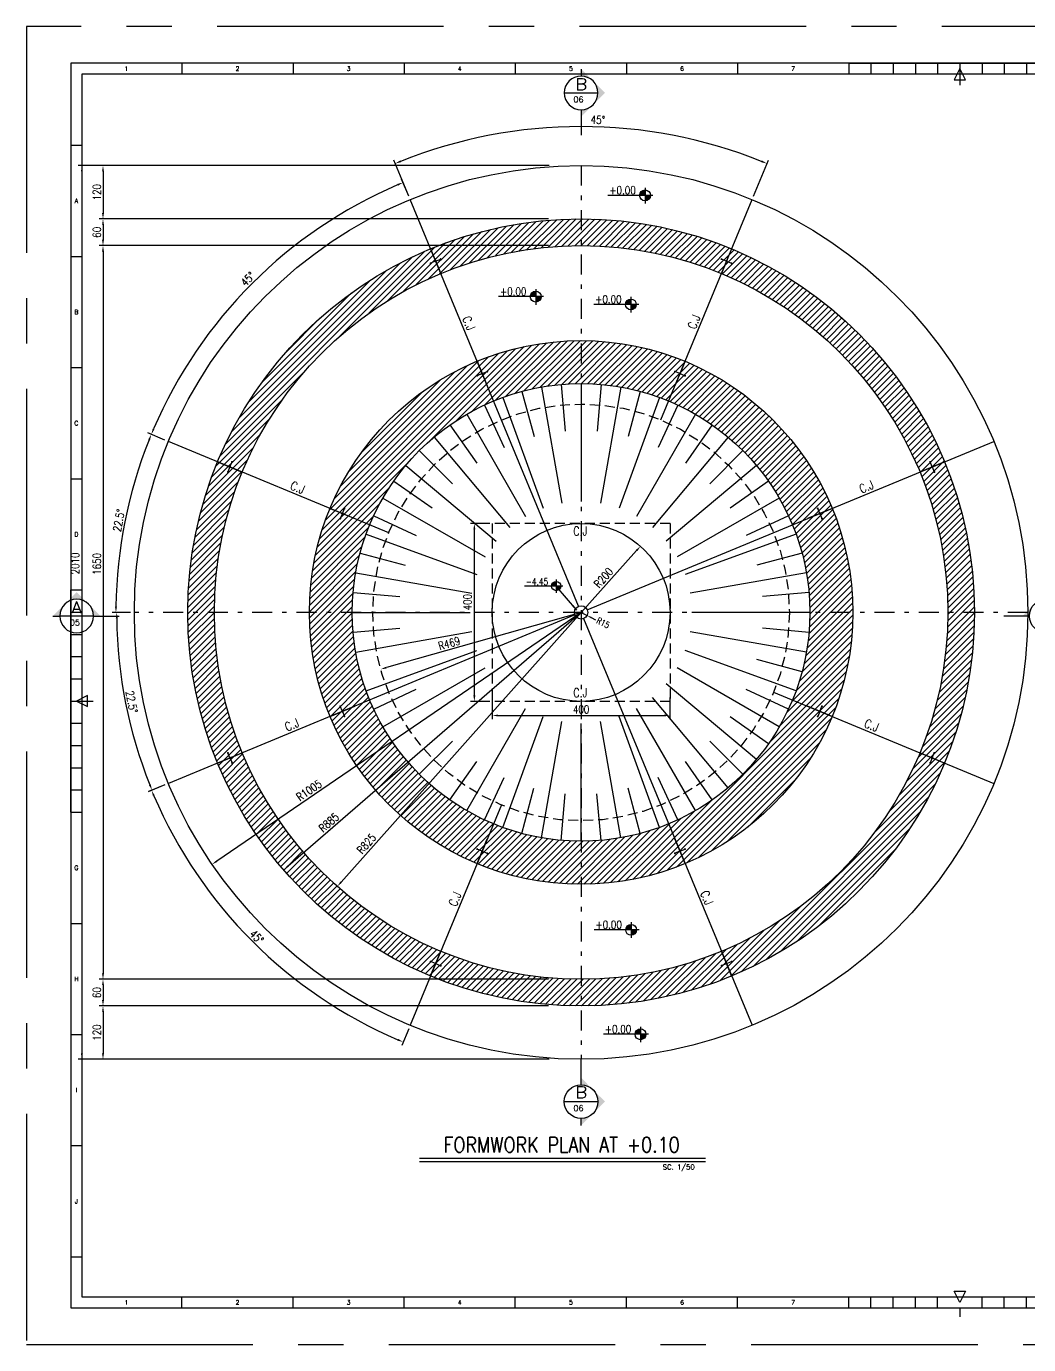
# Model space of a CAD drawing. Extents: x 0 to 9506, y 0 to 789.
# Drawn here: x 9327.71 to 9350.26, y 759.1 to 788.75 of the extents above; entities that cross this region are included whole.
import ezdxf
from ezdxf.enums import TextEntityAlignment as Align

# ---------------------------------------------------------------- set-up
doc = ezdxf.new("R2010")
doc.units = 0
doc.header["$LTSCALE"] = 3
doc.header["$MEASUREMENT"] = 0
for name, pattern in [('CENTER', [2, 1.25, -0.25, 0.25, -0.25]), ('DASHDOT', [1, 0.5, -0.25, 0, -0.25]), ('DASHED2', [0.375, 0.25, -0.125]), ('HIDDEN', [0.375, 0.25, -0.125])]:
    doc.linetypes.add(name, pattern=pattern)
doc.layers.get('0').update_dxf_attribs({"linetype": 'CONTINUOUS'})
doc.layers.get('DEFPOINTS').update_dxf_attribs({"linetype": 'CONTINUOUS'})
for name, color, linetype in [('1SIGN', 2, 'CONTINUOUS'), ('1TEXT1', 2, 'CONTINUOUS'), ('1WALL', 3, 'CONTINUOUS'), ('CUT', 1, 'DASHED2'), ('DIM', 7, 'CONTINUOUS'), ('hid', 1, 'HIDDEN'), ('KD', 3, 'CONTINUOUS'), ('SEC.', 5, 'CONTINUOUS')]:
    doc.layers.add(name, color=color, linetype=linetype)
doc.styles.add('ROMANC', font='romanc.shx')
doc.styles.add('ROMANS', font='ROMANS.shx', dxfattribs={"width": 0.8})
doc.styles.get("Standard").update_dxf_attribs({"font": 'romans.shx'})
doc.styles.add('TX', font='TXT.shx')
doc.dimstyles.new('100 GHA', dxfattribs={"dimtxt": 0.135, "dimasz": 0.11, "dimexe": 0.06, "dimexo": 0.06, "dimgap": 0.025, "dimtad": 1, "dimdec": 0, "dimlfac": 100, "dimzin": 0, "dimdsep": 46, "dimtxsty": 'ROMANS', "dimcen": 0.5, "dimclrd": 1, "dimclre": 1, "dimclrt": 2, "dimadec": 0, "dimazin": 0, "dimtfac": 1, "dimtdec": 0, "dimtmove": 2, "dimatfit": 3, "dimfxl": 0.15, "dimtolj": 1, "dimtzin": 0, "dimlwd": -1, "dimlwe": -1, "dimarcsym": 0})
pattern_1 = [(45, (93.30917, 53.75413), (-0.0707106781, 0.0707106781), [])]

# ---------------------------------------------------------------- blocks, each defined once
blk = doc.blocks.new('*D63')
at = {"layer": '1WALL', "color": 1, "transparency": 16777216}
for p, q in [((9338.194, 773.657), (9338.194, 773.168)), ((9342.194, 773.657), (9342.194, 773.168)), ((9338.326, 773.252), (9342.062, 773.252))]:
    blk.add_line(p, q, dxfattribs=at)
for points in [[(9338.326, 773.274), (9338.326, 773.23), (9338.194, 773.252)], [(9342.062, 773.274), (9342.062, 773.23), (9342.194, 773.252)]]:
    blk.add_solid(points, dxfattribs=at)
at = {"layer": 'DEFPOINTS', "color": 0, "transparency": 16777216}
for p in [(9338.194, 773.741), (9342.194, 773.741), (9342.194, 773.252)]:
    blk.add_point(p, dxfattribs=at)
at = {"layer": '1WALL', "color": 2, "transparency": 16777216, "insert": (9340.194, 773.39), "char_height": 0.18, "attachment_point": 5, "style": 'ROMANS'}
blk.add_mtext('\\A1;400', dxfattribs=at)
blk = doc.blocks.new('*D64')
at = {"layer": '1WALL', "color": 1, "transparency": 16777216}
for p, q in [((9338.143, 777.57), (9337.709, 777.57)), ((9337.793, 773.702), (9337.793, 777.438)), ((9338.143, 773.57), (9337.709, 773.57))]:
    blk.add_line(p, q, dxfattribs=at)
for points in [[(9337.771, 777.438), (9337.815, 777.438), (9337.793, 777.57)], [(9337.771, 773.702), (9337.815, 773.702), (9337.793, 773.57)]]:
    blk.add_solid(points, dxfattribs=at)
at = {"layer": 'DEFPOINTS', "color": 0, "transparency": 16777216}
for p in [(9337.793, 777.57), (9338.227, 777.57), (9338.227, 773.57)]:
    blk.add_point(p, dxfattribs=at)
at = {"layer": '1WALL', "color": 2, "transparency": 16777216, "insert": (9337.638, 775.801), "char_height": 0.18, "attachment_point": 5, "rotation": 90, "style": 'ROMANS'}
blk.add_mtext('\\A1;400', dxfattribs=at)
blk = doc.blocks.new('*D65')
at = {"layer": '1WALL', "color": 1, "transparency": 16777216}
blk.add_line((9340.194, 775.57), (9332.003, 769.978), dxfattribs=at)
blk.add_solid([(9331.991, 769.996), (9332.015, 769.96), (9331.894, 769.904)], dxfattribs=at)
at = {"layer": 'DEFPOINTS', "color": 0, "transparency": 16777216}
for p in [(9340.194, 775.57), (9331.894, 769.904)]:
    blk.add_point(p, dxfattribs=at)
at = {"layer": '1WALL', "color": 2, "transparency": 16777216, "insert": (9334.074, 771.568), "char_height": 0.18, "attachment_point": 5, "rotation": 34.3201, "style": 'ROMANS'}
blk.add_mtext('\\A1;R1005', dxfattribs=at)
blk = doc.blocks.new('*D66')
at = {"layer": '1WALL', "color": 1, "transparency": 16777216}
blk.add_line((9340.194, 775.57), (9333.602, 769.865), dxfattribs=at)
blk.add_solid([(9333.588, 769.882), (9333.617, 769.849), (9333.502, 769.779)], dxfattribs=at)
at = {"layer": 'DEFPOINTS', "color": 0, "transparency": 16777216}
for p in [(9340.194, 775.57), (9333.502, 769.779)]:
    blk.add_point(p, dxfattribs=at)
at = {"layer": '1WALL', "color": 2, "transparency": 16777216, "insert": (9334.52, 770.845), "char_height": 0.18, "attachment_point": 5, "rotation": 40.8729, "style": 'ROMANS'}
blk.add_mtext('\\A1;R885', dxfattribs=at)
blk = doc.blocks.new('*D67')
at = {"layer": '1WALL', "color": 1, "transparency": 16777216}
blk.add_line((9340.194, 775.57), (9334.798, 769.506), dxfattribs=at)
blk.add_solid([(9334.781, 769.52), (9334.814, 769.491), (9334.71, 769.407)], dxfattribs=at)
at = {"layer": 'DEFPOINTS', "color": 0, "transparency": 16777216}
for p in [(9340.194, 775.57), (9334.71, 769.407)]:
    blk.add_point(p, dxfattribs=at)
at = {"layer": '1WALL', "color": 2, "transparency": 16777216, "insert": (9335.365, 770.368), "char_height": 0.18, "attachment_point": 5, "rotation": 48.3341, "style": 'ROMANS'}
blk.add_mtext('\\A1;R825', dxfattribs=at)
blk = doc.blocks.new('*D68')
at = {"layer": '1WALL', "color": 1, "transparency": 16777216}
blk.add_line((9340.194, 775.57), (9335.813, 774.328), dxfattribs=at)
blk.add_solid([(9335.807, 774.349), (9335.819, 774.307), (9335.686, 774.292)], dxfattribs=at)
at = {"layer": 'DEFPOINTS', "color": 0, "transparency": 16777216}
for p in [(9340.194, 775.57), (9335.686, 774.292)]:
    blk.add_point(p, dxfattribs=at)
at = {"layer": '1WALL', "color": 2, "transparency": 16777216, "insert": (9337.228, 774.874), "char_height": 0.18, "attachment_point": 5, "rotation": 15.8305, "style": 'ROMANS'}
blk.add_mtext('\\A1;R469', dxfattribs=at)
blk = doc.blocks.new('*D69')
at = {"layer": '1WALL', "color": 1, "transparency": 16777216}
for p, q in [((9336.316, 784.933), (9335.98, 785.744)), ((9344.072, 784.933), (9344.408, 785.744))]:
    blk.add_line(p, q, dxfattribs=at)
blk.add_arc((9340.194, 775.57), 10.928, 68.1921, 111.8079, dxfattribs=at)
for points in [[(9336.143, 785.696), (9336.126, 785.737), (9336.012, 785.666)], [(9344.262, 785.737), (9344.246, 785.696), (9344.376, 785.666)]]:
    blk.add_solid(points, dxfattribs=at)
at = {"layer": 'DEFPOINTS', "color": 0, "transparency": 16777216}
for p in [(9338.768, 786.405), (9336.348, 784.855), (9344.04, 784.855), (9341.987, 779.899), (9340.137, 775.709)]:
    blk.add_point(p, dxfattribs=at)
at = {"layer": '1WALL', "color": 2, "transparency": 16777216, "insert": (9340.571, 786.649), "char_height": 0.18, "attachment_point": 5, "rotation": 358.0526, "style": 'ROMANS'}
blk.add_mtext('\\A1;45°', dxfattribs=at)
blk = doc.blocks.new('*D70')
at = {"layer": '1WALL', "color": 1, "transparency": 16777216}
for p, q in [((9339.474, 785.62), (9328.88, 785.62)), ((9328.964, 785.488), (9328.964, 765.652)), ((9339.474, 765.52), (9328.88, 765.52))]:
    blk.add_line(p, q, dxfattribs=at)
for points in [[(9328.942, 785.488), (9328.986, 785.488), (9328.964, 785.62)], [(9328.942, 765.652), (9328.986, 765.652), (9328.964, 765.52)]]:
    blk.add_solid(points, dxfattribs=at)
at = {"layer": 'DEFPOINTS', "color": 0, "transparency": 16777216}
for p in [(9339.558, 785.62), (9328.964, 765.52), (9339.558, 765.52)]:
    blk.add_point(p, dxfattribs=at)
at = {"layer": '1WALL', "color": 2, "transparency": 16777216, "insert": (9328.813, 776.671), "char_height": 0.18, "attachment_point": 5, "rotation": 90, "style": 'ROMANS'}
blk.add_mtext('\\A1;2010', dxfattribs=at)
blk = doc.blocks.new('*D71')
at = {"layer": '1WALL', "color": 1, "transparency": 16777216}
for p, q in [((9339.464, 785.62), (9329.355, 785.62)), ((9329.439, 785.488), (9329.439, 784.552)), ((9339.464, 784.42), (9329.355, 784.42))]:
    blk.add_line(p, q, dxfattribs=at)
for points in [[(9329.417, 785.488), (9329.461, 785.488), (9329.439, 785.62)], [(9329.417, 784.552), (9329.461, 784.552), (9329.439, 784.42)]]:
    blk.add_solid(points, dxfattribs=at)
at = {"layer": 'DEFPOINTS', "color": 0, "transparency": 16777216}
for p in [(9339.548, 785.62), (9329.439, 784.42), (9339.548, 784.42)]:
    blk.add_point(p, dxfattribs=at)
at = {"layer": '1WALL', "color": 2, "transparency": 16777216, "insert": (9329.301, 785.02), "char_height": 0.18, "attachment_point": 5, "rotation": 90, "style": 'ROMANS'}
blk.add_mtext('\\A1;120', dxfattribs=at)
blk = doc.blocks.new('*D72')
at = {"layer": '1WALL', "color": 1, "transparency": 16777216}
for p, q in [((9339.464, 784.42), (9329.355, 784.42)), ((9329.439, 784.288), (9329.439, 783.952)), ((9339.464, 783.82), (9329.355, 783.82))]:
    blk.add_line(p, q, dxfattribs=at)
for points in [[(9329.417, 784.288), (9329.461, 784.288), (9329.439, 784.42)], [(9329.417, 783.952), (9329.461, 783.952), (9329.439, 783.82)]]:
    blk.add_solid(points, dxfattribs=at)
at = {"layer": 'DEFPOINTS', "color": 0, "transparency": 16777216}
for p in [(9339.548, 784.42), (9329.439, 783.82), (9339.548, 783.82)]:
    blk.add_point(p, dxfattribs=at)
at = {"layer": '1WALL', "color": 2, "transparency": 16777216, "insert": (9329.301, 784.12), "char_height": 0.18, "attachment_point": 5, "rotation": 90, "style": 'ROMANS'}
blk.add_mtext('\\A1;60', dxfattribs=at)
blk = doc.blocks.new('*D73')
at = {"layer": '1WALL', "color": 1, "transparency": 16777216}
for p, q in [((9339.464, 783.82), (9329.355, 783.82)), ((9329.439, 783.688), (9329.439, 767.452)), ((9339.464, 767.32), (9329.355, 767.32))]:
    blk.add_line(p, q, dxfattribs=at)
for points in [[(9329.417, 783.688), (9329.461, 783.688), (9329.439, 783.82)], [(9329.417, 767.452), (9329.461, 767.452), (9329.439, 767.32)]]:
    blk.add_solid(points, dxfattribs=at)
at = {"layer": 'DEFPOINTS', "color": 0, "transparency": 16777216}
for p in [(9339.548, 783.82), (9329.439, 767.32), (9339.548, 767.32)]:
    blk.add_point(p, dxfattribs=at)
at = {"layer": '1WALL', "color": 2, "transparency": 16777216, "insert": (9329.301, 776.662), "char_height": 0.18, "attachment_point": 5, "rotation": 90, "style": 'ROMANS'}
blk.add_mtext('\\A1;1650', dxfattribs=at)
blk = doc.blocks.new('*D74')
at = {"layer": '1WALL', "color": 1, "transparency": 16777216}
for p, q in [((9339.464, 767.32), (9329.355, 767.32)), ((9329.439, 767.188), (9329.439, 766.852)), ((9339.464, 766.72), (9329.355, 766.72))]:
    blk.add_line(p, q, dxfattribs=at)
for points in [[(9329.417, 767.188), (9329.461, 767.188), (9329.439, 767.32)], [(9329.417, 766.852), (9329.461, 766.852), (9329.439, 766.72)]]:
    blk.add_solid(points, dxfattribs=at)
at = {"layer": 'DEFPOINTS', "color": 0, "transparency": 16777216}
for p in [(9339.548, 767.32), (9329.439, 766.72), (9339.548, 766.72)]:
    blk.add_point(p, dxfattribs=at)
at = {"layer": '1WALL', "color": 2, "transparency": 16777216, "insert": (9329.301, 767.02), "char_height": 0.18, "attachment_point": 5, "rotation": 90, "style": 'ROMANS'}
blk.add_mtext('\\A1;60', dxfattribs=at)
blk = doc.blocks.new('*D75')
at = {"layer": '1WALL', "color": 1, "transparency": 16777216}
for p, q in [((9339.464, 766.72), (9329.355, 766.72)), ((9329.439, 766.588), (9329.439, 765.652)), ((9339.464, 765.52), (9329.355, 765.52))]:
    blk.add_line(p, q, dxfattribs=at)
for points in [[(9329.417, 766.588), (9329.461, 766.588), (9329.439, 766.72)], [(9329.417, 765.652), (9329.461, 765.652), (9329.439, 765.52)]]:
    blk.add_solid(points, dxfattribs=at)
at = {"layer": 'DEFPOINTS', "color": 0, "transparency": 16777216}
for p in [(9339.548, 766.72), (9329.439, 765.52), (9339.548, 765.52)]:
    blk.add_point(p, dxfattribs=at)
at = {"layer": '1WALL', "color": 2, "transparency": 16777216, "insert": (9329.301, 766.12), "char_height": 0.18, "attachment_point": 5, "rotation": 90, "style": 'ROMANS'}
blk.add_mtext('\\A1;120', dxfattribs=at)
blk = doc.blocks.new('*D126')
at = {"layer": '1WALL', "color": 1, "transparency": 16777216}
for p, q in [((9340.194, 775.57), (9340.328, 775.502)), ((9340.424, 775.453), (9340.52, 775.404))]:
    blk.add_line(p, q, dxfattribs=at)
blk.add_solid([(9340.432, 775.469), (9340.416, 775.437), (9340.328, 775.502)], dxfattribs=at)
at = {"layer": 'DEFPOINTS', "color": 0, "transparency": 16777216}
for p in [(9340.194, 775.57), (9340.328, 775.502)]:
    blk.add_point(p, dxfattribs=at)
at = {"layer": '1WALL', "color": 2, "transparency": 16777216, "insert": (9340.689, 775.336), "char_height": 0.144, "attachment_point": 5, "rotation": 332.9741, "style": 'ROMANS'}
blk.add_mtext('\\A1;R15', dxfattribs=at)
blk = doc.blocks.new('*D286')
at = {"layer": '1WALL', "color": 1, "transparency": 16777216}
for p, q in [((9330.832, 779.448), (9330.449, 779.607)), ((9330.06, 775.57), (9329.646, 775.57))]:
    blk.add_line(p, q, dxfattribs=at)
blk.add_arc((9340.194, 775.57), 10.465, 158.2227, 179.2773, dxfattribs=at)
for points in [[(9330.456, 779.461), (9330.497, 779.444), (9330.526, 779.575)], [(9329.753, 775.702), (9329.709, 775.702), (9329.73, 775.57)]]:
    blk.add_solid(points, dxfattribs=at)
at = {"layer": 'DEFPOINTS', "color": 0, "transparency": 16777216}
for p in [(9330.909, 779.416), (9330.086, 778.279), (9335.865, 777.363), (9330.144, 775.57), (9350.244, 775.57)]:
    blk.add_point(p, dxfattribs=at)
at = {"layer": '1WALL', "color": 2, "transparency": 16777216, "insert": (9329.795, 777.639), "char_height": 0.18, "attachment_point": 5, "rotation": 78.75, "style": 'ROMANS'}
blk.add_mtext('\\A1;22.5°', dxfattribs=at)
blk = doc.blocks.new('*D287')
at = {"layer": '1WALL', "color": 1, "transparency": 16777216}
for p, q in [((9336.316, 784.933), (9336.157, 785.317)), ((9330.832, 779.448), (9330.448, 779.607))]:
    blk.add_line(p, q, dxfattribs=at)
blk.add_arc((9340.194, 775.57), 10.465, 113.2227, 156.7773, dxfattribs=at)
for points in [[(9336.059, 785.208), (9336.076, 785.168), (9336.189, 785.239)], [(9330.597, 779.688), (9330.557, 779.705), (9330.526, 779.575)]]:
    blk.add_solid(points, dxfattribs=at)
at = {"layer": 'DEFPOINTS', "color": 0, "transparency": 16777216}
for p in [(9336.348, 784.855), (9333.823, 783.873), (9330.909, 779.416), (9335.865, 777.363), (9340.137, 775.709)]:
    blk.add_point(p, dxfattribs=at)
at = {"layer": '1WALL', "color": 2, "transparency": 16777216, "insert": (9332.697, 783.068), "char_height": 0.18, "attachment_point": 5, "rotation": 45, "style": 'ROMANS'}
blk.add_mtext('\\A1;45°', dxfattribs=at)
blk = doc.blocks.new('*D288')
at = {"layer": '1WALL', "color": 1, "transparency": 16777216}
for p, q in [((9330.06, 775.57), (9329.663, 775.57)), ((9330.832, 771.692), (9330.465, 771.54))]:
    blk.add_line(p, q, dxfattribs=at)
blk.add_arc((9340.194, 775.57), 10.447, 180.724, 201.776, dxfattribs=at)
for points in [[(9329.726, 775.438), (9329.77, 775.438), (9329.747, 775.57)], [(9330.513, 771.703), (9330.472, 771.686), (9330.543, 771.572)]]:
    blk.add_solid(points, dxfattribs=at)
at = {"layer": 'DEFPOINTS', "color": 0, "transparency": 16777216}
for p in [(9330.144, 775.57), (9340.056, 775.513), (9350.244, 775.57), (9329.837, 774.207), (9330.909, 771.724)]:
    blk.add_point(p, dxfattribs=at)
at = {"layer": '1WALL', "color": 2, "transparency": 16777216, "insert": (9330.083, 773.559), "char_height": 0.18, "attachment_point": 5, "rotation": 281.25, "style": 'ROMANS'}
blk.add_mtext('\\A1;22.5°', dxfattribs=at)
blk = doc.blocks.new('*D289')
at = {"layer": '1WALL', "color": 1, "transparency": 16777216}
for p, q in [((9330.832, 771.692), (9330.454, 771.536)), ((9336.316, 766.208), (9336.16, 765.83))]:
    blk.add_line(p, q, dxfattribs=at)
blk.add_arc((9340.194, 775.57), 10.458, 203.2232, 246.7768, dxfattribs=at)
for points in [[(9330.563, 771.438), (9330.604, 771.455), (9330.532, 771.568)], [(9336.079, 765.979), (9336.062, 765.939), (9336.192, 765.908)]]:
    blk.add_solid(points, dxfattribs=at)
at = {"layer": 'DEFPOINTS', "color": 0, "transparency": 16777216}
for p in [(9340.056, 775.513), (9330.909, 771.724), (9338.401, 771.241), (9331.897, 769.204), (9336.348, 766.285)]:
    blk.add_point(p, dxfattribs=at)
at = {"layer": '1WALL', "color": 2, "transparency": 16777216, "insert": (9332.897, 768.273), "char_height": 0.18, "attachment_point": 5, "rotation": 315, "style": 'ROMANS'}
blk.add_mtext('\\A1;45°', dxfattribs=at)
blk = doc.blocks.new('SEC-1')
at = {"layer": 'SEC.'}
h = blk.add_hatch(color=9, dxfattribs=at)
h.paths.add_polyline_path([(-81.7, 0), (-40.8, -40.8, -0.414214), (-40.8, 40.8)])
h.paths.add_polyline_path([(-40.8, -40.8), (0, -81.7), (0, -57.7, -0.198912)])
h.paths.add_polyline_path([(-40.8, 40.8, -0.198912), (0, 57.7), (0, 81.7)])
at = {"layer": 'SEC.', "color": 9}
blk.add_line((0, 81.7), (0, 57.7), dxfattribs=at)
at = {"layer": 'SEC.', "color": 4}
blk.add_line((0, -57.7), (0, -145), dxfattribs=at)
blk.add_circle((0, 0), 57.7, dxfattribs=at)
blk = doc.blocks.new('*D405')
at = {"layer": '1WALL', "color": 1, "transparency": 16777216}
blk.add_line((9340.194, 775.57), (9341.441, 776.961), dxfattribs=at)
blk.add_solid([(9341.425, 776.976), (9341.458, 776.946), (9341.53, 777.059)], dxfattribs=at)
at = {"layer": 'DEFPOINTS', "color": 0, "transparency": 16777216}
for p in [(9341.53, 777.059), (9340.194, 775.57)]:
    blk.add_point(p, dxfattribs=at)
at = {"layer": '1WALL', "color": 2, "transparency": 16777216, "insert": (9340.697, 776.35), "char_height": 0.18, "attachment_point": 5, "rotation": 48.1175, "style": 'ROMANS'}
blk.add_mtext('\\A1;R200', dxfattribs=at)
blk = doc.blocks.new('KD')
at = {"layer": 'KD', "color": 3}
for p, q in [((58.871, -1.214), (0, -1.214)), ((0, -1.214), (0, -42.424)), ((0, -42.424), (58.871, -42.424))]:
    blk.add_line(p, q, dxfattribs=at)
at = {"layer": 'KD', "color": 6}
for p, q in [((3.679, -1.214), (3.679, -1.582)), ((7.359, -1.214), (7.359, -1.582)), ((11.038, -1.214), (11.038, -1.582)), ((14.718, -1.214), (14.718, -1.582)), ((18.397, -1.214), (18.397, -1.582)), ((22.077, -1.214), (22.077, -1.582)), ((25.756, -1.214), (25.756, -1.582)), ((25.756, -1.214), (33.115, -1.214)), ((26.492, -1.214), (26.492, -1.582)), ((27.228, -1.214), (27.228, -1.582)), ((27.964, -1.214), (27.964, -1.582)), ((28.7, -1.214), (28.7, -1.582)), ((29.436, -1.214), (29.436, -1.95)), ((30.172, -1.214), (30.172, -1.582)), ((30.908, -1.214), (30.908, -1.582)), ((31.643, -1.214), (31.643, -1.582)), ((29.436, -1.398), (29.252, -1.766)), ((29.62, -1.766), (29.436, -1.398)), ((29.252, -1.766), (29.62, -1.766)), ((0, -3.937), (0.368, -3.937)), ((0, -7.616), (0.368, -7.616)), ((0, -11.296), (0.368, -11.296)), ((0, -14.975), (0.368, -14.975)), ((0, -18.655), (0.368, -18.655)), ((0, -26.014), (0, -18.655)), ((0, -19.391), (0.368, -19.391)), ((0, -20.127), (0.368, -20.127)), ((0, -20.863), (0.368, -20.863)), ((0, -21.598), (0.368, -21.598)), ((0, -22.334), (0.736, -22.334)), ((0, -23.07), (0.368, -23.07)), ((0, -23.806), (0.368, -23.806)), ((0, -24.542), (0.368, -24.542)), ((0, -25.278), (0.368, -25.278)), ((0, -26.014), (0.368, -26.014)), ((0, -29.693), (0.368, -29.693)), ((0, -33.373), (0.368, -33.373)), ((0, -37.052), (0.368, -37.052)), ((0, -40.732), (0.368, -40.732)), ((29.252, -41.872), (29.62, -41.872)), ((29.436, -42.24), (29.252, -41.872)), ((29.62, -41.872), (29.436, -42.24)), ((3.679, -42.424), (3.679, -42.056)), ((7.359, -42.424), (7.359, -42.056)), ((11.038, -42.424), (11.038, -42.056)), ((14.718, -42.424), (14.718, -42.056)), ((18.397, -42.424), (18.397, -42.056)), ((22.077, -42.424), (22.077, -42.056)), ((25.756, -42.424), (25.756, -42.056)), ((26.492, -42.424), (26.492, -42.056)), ((27.228, -42.424), (27.228, -42.056)), ((27.964, -42.424), (27.964, -42.056)), ((28.7, -42.424), (28.7, -42.056)), ((30.172, -42.424), (30.172, -42.056)), ((30.908, -42.424), (30.908, -42.056)), ((31.643, -42.424), (31.643, -42.056)), ((25.756, -42.424), (33.115, -42.424)), ((29.436, -42.424), (29.436, -42.719))]:
    blk.add_line(p, q, dxfattribs=at)
at = {"layer": 'KD', "color": 5}
for p, q in [((58.503, -1.582), (0.368, -1.582)), ((0.368, -1.582), (0.368, -42.056)), ((0.368, -42.056), (58.503, -42.056))]:
    blk.add_line(p, q, dxfattribs=at)
at = {"layer": 'KD', "color": 8, "linetype": 'CENTER', "ltscale": 2}
blk.add_lwpolyline([(-1.472, -43.638), (60.343, -43.638), (60.343, 0), (-1.472, 0)], close=True, dxfattribs=at)
at = {"layer": 'KD', "color": 6}
blk.add_lwpolyline([(0.552, -22.15), (0.184, -22.334), (0.552, -22.518)], close=True, dxfattribs=at)
at = {"layer": 'DIM'}
for tag, p in [('--', (55.888, -41.627)), ('--', (56.775, -41.661)), ('1:', (57.553, -41.661))]:
    blk.add_attdef(tag, p, '', height=0.147, dxfattribs=at)
at = {"layer": 'KD', "color": 6, "style": 'TX'}
for s, p in [('1', (1.84, -1.398)), ('2', (5.519, -1.398)), ('3', (9.199, -1.398)), ('4', (12.878, -1.398)), ('5', (16.558, -1.398)), ('6', (20.237, -1.398)), ('7', (23.917, -1.398)), ('A', (0.184, -5.777)), ('B', (0.184, -9.456)), ('C', (0.184, -13.136)), ('D', (0.184, -16.815)), ('G', (0.184, -27.854)), ('H', (0.184, -31.533)), ('I', (0.184, -35.212)), ('J', (0.184, -38.892)), ('1', (1.84, -42.24)), ('2', (5.519, -42.24)), ('3', (9.199, -42.24)), ('4', (12.878, -42.24)), ('5', (16.558, -42.24)), ('6', (20.237, -42.24)), ('7', (23.917, -42.24))]:
    blk.add_text(s, height=0.147, dxfattribs=at).set_placement(p, align=Align.MIDDLE)

msp = doc.modelspace()

# ---------------------------------------------------------------- hatches: boundary and pattern name
h = msp.add_hatch(color=1)
h.paths.add_polyline_path([(9341.6332, 784.8275, 0.4142136), (9341.7557, 784.95), (9341.6332, 784.95)])
h.paths.add_polyline_path([(9341.5107, 784.95), (9341.6332, 784.95), (9341.6332, 785.0725, 0.4142136)])
h = msp.add_hatch(color=1)
h.paths.add_polyline_path([(9339.1729, 782.5506, 0.4142136), (9339.2955, 782.6731), (9339.1729, 782.6731)])
h.paths.add_polyline_path([(9339.0504, 782.6731), (9339.1729, 782.6731), (9339.1729, 782.7956, 0.4142136)])
h = msp.add_hatch(color=1)
h.paths.add_polyline_path([(9341.3137, 782.3743, 0.4142136), (9341.4362, 782.4968), (9341.3137, 782.4968)])
h.paths.add_polyline_path([(9341.1912, 782.4968), (9341.3137, 782.4968), (9341.3137, 782.6193, 0.4142136)])
h = msp.add_hatch(color=1)
h.paths.add_polyline_path([(9339.6328, 776.0592, 0.4142136), (9339.7369, 776.1634), (9339.6328, 776.1634)])
h.paths.add_polyline_path([(9339.5286, 776.1634), (9339.6328, 776.1634), (9339.6328, 776.2675, 0.4142136)])
h = msp.add_hatch(color=1)
h.paths.add_polyline_path([(9341.3199, 768.3089, 0.4142136), (9341.4424, 768.4314), (9341.3199, 768.4314)])
h.paths.add_polyline_path([(9341.1974, 768.4314), (9341.3199, 768.4314), (9341.3199, 768.5539, 0.4142136)])
h = msp.add_hatch(color=1)
h.paths.add_polyline_path([(9341.5308, 765.9597, 0.4142136), (9341.6533, 766.0822), (9341.5308, 766.0822)])
h.paths.add_polyline_path([(9341.4083, 766.0822), (9341.5308, 766.0822), (9341.5308, 766.2047, 0.4142136)])
at = {"layer": '1WALL'}
h = msp.add_hatch(dxfattribs=at)
h.set_pattern_fill('ANSI31', color=1, scale=0.8, style=0)
h.set_pattern_definition(pattern_1)
edge = h.paths.add_edge_path(flags=16)
edge.add_arc((9340.1943, 775.5702), 8.25, 0, 360)
edge = h.paths.add_edge_path()
edge.add_arc((9340.1943, 775.5702), 8.85, 0, 360)
h = msp.add_hatch(dxfattribs=at)
h.set_pattern_fill('ANSI31', color=1, scale=0.8, style=0)
h.set_pattern_definition(pattern_1)
edge = h.paths.add_edge_path()
edge.add_arc((9340.1943, 775.5702), 6.1134, 0, 360)
edge = h.paths.add_edge_path(flags=16)
edge.add_arc((9340.1943, 775.5702), 5.147, 0, 360)

# ---------------------------------------------------------------- linework, layer by layer
at = {"color": 2}
for p, q in [((9341.8111, 784.95), (9340.7988, 784.95)), ((9341.6332, 785.1193), (9341.6332, 784.7691)), ((9339.1729, 782.8424), (9339.1729, 782.4923)), ((9339.3509, 782.6731), (9338.3386, 782.6731)), ((9341.4916, 782.4968), (9340.4793, 782.4968)), ((9341.3137, 782.666), (9341.3137, 782.3159)), ((9339.6328, 776.3073), (9339.6328, 776.0096)), ((9339.784, 776.1634), (9338.9235, 776.1634)), ((9341.3199, 768.6006), (9341.3199, 768.2505)), ((9341.4978, 768.4314), (9340.4855, 768.4314)), ((9341.5308, 766.2515), (9341.5308, 765.9014)), ((9341.7087, 766.0822), (9340.6964, 766.0822))]:
    msp.add_line(p, q, dxfattribs=at)
at = {"color": 3}
for p, q in [((9336.8076, 783.7466), (9337.0372, 783.1922)), ((9343.5811, 783.7466), (9343.3515, 783.1922)), ((9337.8549, 781.2183), (9338.0845, 780.6639)), ((9342.5338, 781.2183), (9342.3042, 780.6639)), ((9332.018, 778.957), (9332.5723, 778.7274)), ((9348.3707, 778.957), (9347.8163, 778.7274)), ((9334.5463, 777.9097), (9335.1006, 777.6801)), ((9345.8424, 777.9097), (9345.288, 777.6801)), ((9334.5463, 773.2307), (9335.1006, 773.4603)), ((9345.8424, 773.2307), (9345.288, 773.4603)), ((9332.018, 772.1835), (9332.5723, 772.4131)), ((9348.3707, 772.1835), (9347.8163, 772.4131)), ((9337.8549, 769.9222), (9338.0845, 770.4765)), ((9342.5338, 769.9222), (9342.3042, 770.4765)), ((9336.8076, 767.3939), (9337.0372, 767.9482)), ((9343.5811, 767.3939), (9343.3515, 767.9482))]:
    msp.add_line(p, q, dxfattribs=at)
at = {"color": 2}
for centre, radius in [((9341.6332, 784.95), 0.1225), ((9339.1729, 782.6731), 0.1225), ((9341.3137, 782.4968), 0.1225), ((9339.6328, 776.1634), 0.1041), ((9341.3199, 768.4314), 0.1225), ((9341.5308, 766.0822), 0.1225)]:
    msp.add_circle(centre, radius, dxfattribs=at)
at = {"layer": '1SIGN', "const_width": 0.028}
msp.add_lwpolyline([(9336.5575, 763.2893), (9342.9956, 763.2893)], dxfattribs=at)
at = {"layer": '1SIGN'}
msp.add_lwpolyline([(9336.5575, 763.2192), (9342.9956, 763.2192)], dxfattribs=at)
at = {"layer": '1WALL', "color": 1, "linetype": 'DASHDOT', "ltscale": 0.3}
for p, q in [((9340.1943, 785.6202), (9340.1943, 765.5202)), ((9350.2443, 775.5702), (9330.1443, 775.5702))]:
    msp.add_line(p, q, dxfattribs=at)
at = {"layer": '1WALL'}
for p, q in [((9340.1369, 775.7088), (9336.3484, 784.8552)), ((9341.9875, 779.8992), (9344.0403, 784.8552)), ((9335.8653, 777.3634), (9330.9094, 779.4162)), ((9340.3329, 775.6276), (9349.4793, 779.4162)), ((9340.0558, 775.5128), (9330.9094, 771.7243)), ((9340.2517, 775.4316), (9344.0403, 766.2852)), ((9344.5233, 773.7771), (9349.4793, 771.7243)), ((9338.4012, 771.2412), (9336.3484, 766.2852))]:
    msp.add_line(p, q, dxfattribs=at)
at = {"layer": '1WALL', "color": 1}
for p, q in [((9339.7458, 780.6976), (9339.8374, 779.6496)), ((9340.1943, 780.7172), (9340.1943, 778.0647)), ((9340.6443, 780.6975), (9340.5526, 779.6495)), ((9338.434, 780.4068), (9339.3412, 777.9143)), ((9338.8635, 780.5422), (9339.1358, 779.526)), ((9339.3006, 780.639), (9339.7612, 778.0268)), ((9341.0881, 780.639), (9340.6275, 778.0268)), ((9341.9547, 780.4068), (9341.0475, 777.9143)), ((9341.5265, 780.5418), (9341.2542, 779.5257)), ((9338.0191, 780.235), (9338.4637, 779.2815)), ((9342.3708, 780.2344), (9341.9262, 779.281)), ((9337.6208, 780.0277), (9338.9471, 777.7305)), ((9342.7678, 780.0277), (9341.4416, 777.7305)), ((9336.8859, 779.513), (9338.5909, 777.4811)), ((9337.2433, 779.7872), (9337.8467, 778.9254)), ((9343.5028, 779.513), (9341.7978, 777.4811)), ((9343.1465, 779.7864), (9342.5431, 778.9246)), ((9336.5549, 779.2097), (9337.2988, 778.4658)), ((9343.8348, 779.2087), (9343.0909, 778.4648)), ((9336.2515, 778.8786), (9338.2834, 777.1737)), ((9344.1372, 778.8786), (9342.1052, 777.1737)), ((9335.979, 778.5235), (9336.8407, 777.9201)), ((9344.4105, 778.5224), (9343.5487, 777.919)), ((9335.7369, 778.1437), (9338.034, 776.8175)), ((9344.6518, 778.1437), (9342.3546, 776.8175)), ((9335.5296, 777.7454), (9336.483, 777.3008)), ((9344.8597, 777.7442), (9343.9062, 777.2996)), ((9335.3578, 777.3306), (9337.8503, 776.4234)), ((9345.0309, 777.3306), (9342.5384, 776.4234)), ((9335.2231, 776.9037), (9336.2393, 776.6314)), ((9345.1659, 776.9024), (9344.1498, 776.6301)), ((9335.1255, 776.464), (9337.7377, 776.0034)), ((9345.2631, 776.464), (9342.6509, 776.0034)), ((9335.0669, 776.0188), (9336.1149, 775.9271)), ((9345.3219, 776.0174), (9344.2739, 775.9258)), ((9335.0474, 775.5702), (9337.6998, 775.5702)), ((9345.3413, 775.5702), (9342.6888, 775.5702)), ((9335.0668, 775.123), (9336.1148, 775.2147)), ((9335.1253, 774.6792), (9337.7375, 775.1398)), ((9345.2631, 774.6765), (9342.6509, 775.1371)), ((9345.3217, 775.1216), (9344.2737, 775.2133)), ((9335.3578, 773.8099), (9337.8503, 774.7171)), ((9345.0309, 773.8099), (9342.5384, 774.7171)), ((9345.1656, 774.2368), (9344.1494, 774.509)), ((9335.7369, 772.9967), (9338.034, 774.323)), ((9344.6518, 772.9967), (9342.3546, 774.323)), ((9344.1372, 772.2618), (9342.1052, 773.9668)), ((9335.529, 773.3963), (9336.4825, 773.8409)), ((9343.5028, 771.6274), (9341.7978, 773.6593)), ((9344.8591, 773.395), (9343.9056, 773.8396)), ((9337.6208, 771.1128), (9338.9471, 773.4099)), ((9342.7678, 771.1128), (9341.4416, 773.4099)), ((9338.434, 770.7336), (9339.3412, 773.2262)), ((9339.3006, 770.5014), (9339.7612, 773.1136)), ((9340.1943, 770.4232), (9340.1943, 773.0757)), ((9341.0881, 770.5014), (9340.6275, 773.1136)), ((9341.9547, 770.7336), (9341.0475, 773.2262)), ((9344.4097, 772.6169), (9343.548, 773.2203)), ((9336.5539, 771.9317), (9337.2978, 772.6756)), ((9343.8338, 771.9308), (9343.0899, 772.6746)), ((9337.2422, 771.3541), (9337.8456, 772.2158)), ((9343.1454, 771.3533), (9342.542, 772.215)), ((9338.0179, 770.9061), (9338.4625, 771.8595)), ((9342.3696, 770.9055), (9341.925, 771.8589)), ((9338.8622, 770.5986), (9339.1345, 771.6148)), ((9341.5252, 770.5983), (9341.2529, 771.6144)), ((9339.7444, 770.4429), (9339.8361, 771.491)), ((9340.6429, 770.4428), (9340.5512, 771.4908))]:
    msp.add_line(p, q, dxfattribs=at)
at = {"layer": '1WALL'}
for radius in [10.05, 2, 0.15, 0.15]:
    msp.add_circle((9340.1943, 775.5702), radius, dxfattribs=at)
at = {"layer": '1WALL', "color": 4}
for radius in [8.85, 8.25, 6.1134, 5.147]:
    msp.add_circle((9340.1943, 775.5702), radius, dxfattribs=at)
at = {"layer": 'CUT'}
for p, q in [((9339.815, 787.2555), (9340.5737, 787.2555)), ((9329.2265, 775.4886), (9328.4677, 775.4886)), ((9339.815, 764.5676), (9340.5737, 764.5676))]:
    msp.add_line(p, q, dxfattribs=at)
at = {"layer": 'DIM', "color": 3}
for p, q in [((9336.9224, 783.4694), (9336.8093, 783.4225)), ((9336.9224, 783.4694), (9337.0355, 783.5163)), ((9343.4663, 783.4694), (9343.3531, 783.5163)), ((9343.4663, 783.4694), (9343.5794, 783.4225)), ((9337.9697, 780.9411), (9338.0828, 780.988)), ((9342.419, 780.9411), (9342.3059, 780.988)), ((9337.9697, 780.9411), (9337.8565, 780.8942)), ((9342.419, 780.9411), (9342.5322, 780.8942)), ((9332.2952, 778.8422), (9332.342, 778.9553)), ((9348.0935, 778.8422), (9348.0466, 778.9553)), ((9332.2952, 778.8422), (9332.2483, 778.729)), ((9348.0935, 778.8422), (9348.1404, 778.729)), ((9334.8235, 777.7949), (9334.7766, 777.6818)), ((9334.8235, 777.7949), (9334.8703, 777.908)), ((9345.5652, 777.7949), (9345.5183, 777.908)), ((9345.5652, 777.7949), (9345.6121, 777.6818)), ((9334.8235, 773.3455), (9334.7766, 773.4587)), ((9334.8235, 773.3455), (9334.8703, 773.2324)), ((9345.5652, 773.3455), (9345.5183, 773.2324)), ((9345.5652, 773.3455), (9345.6121, 773.4587)), ((9332.2952, 772.2983), (9332.2483, 772.4114)), ((9348.0935, 772.2983), (9348.1404, 772.4114)), ((9332.2952, 772.2983), (9332.342, 772.1851)), ((9348.0935, 772.2983), (9348.0466, 772.1851)), ((9337.9697, 770.1994), (9337.8565, 770.2462)), ((9337.9697, 770.1994), (9338.0828, 770.1525)), ((9342.419, 770.1994), (9342.3059, 770.1525)), ((9342.419, 770.1994), (9342.5322, 770.2462)), ((9336.9224, 767.6711), (9336.8093, 767.7179)), ((9336.9224, 767.6711), (9337.0355, 767.6242)), ((9343.4663, 767.6711), (9343.3531, 767.6242)), ((9343.4663, 767.6711), (9343.5794, 767.7179))]:
    msp.add_line(p, q, dxfattribs=at)
for points, const_width in [([(9336.8135, 783.4122, 1), (9336.805, 783.4329, 1)], 0.0224), ([(9336.9278, 783.4565, 1), (9336.917, 783.4823, 1)], 0.028), ([(9337.0398, 783.5059, -1), (9337.0312, 783.5266, -1)], 0.0224), ([(9343.3489, 783.5059, 1), (9343.3574, 783.5266, 1)], 0.0224), ([(9343.4609, 783.4565, 1), (9343.4716, 783.4823, 1)], 0.028), ([(9343.5751, 783.4122, -1), (9343.5837, 783.4329, -1)], 0.0224), ([(9338.0871, 780.9776, -1), (9338.0785, 780.9983, -1)], 0.0224), ([(9342.3016, 780.9776, 1), (9342.3102, 780.9983, 1)], 0.0224), ([(9337.8608, 780.8839, 1), (9337.8522, 780.9046, 1)], 0.0224), ([(9337.975, 780.9282, 1), (9337.9643, 780.954, 1)], 0.028), ([(9342.4137, 780.9282, 1), (9342.4244, 780.954, 1)], 0.028), ([(9342.5279, 780.8839, -1), (9342.5364, 780.9046, -1)], 0.0224), ([(9332.3524, 778.951, -1), (9332.3317, 778.9596, -1)], 0.0224), ([(9348.0363, 778.951, 1), (9348.057, 778.9596, 1)], 0.0224), ([(9332.2587, 778.7247, 1), (9332.238, 778.7333, 1)], 0.0224), ([(9332.3081, 778.8368, 1), (9332.2822, 778.8475, 1)], 0.028), ([(9348.0806, 778.8368, 1), (9348.1064, 778.8475, 1)], 0.028), ([(9348.13, 778.7247, -1), (9348.1507, 778.7333, -1)], 0.0224), ([(9334.8364, 777.7896, 1), (9334.8105, 777.8003, 1)], 0.028), ([(9334.8807, 777.9038, -1), (9334.86, 777.9123, -1)], 0.0224), ([(9345.508, 777.9038, 1), (9345.5287, 777.9123, 1)], 0.0224), ([(9345.5523, 777.7896, 1), (9345.5781, 777.8003, 1)], 0.028), ([(9334.787, 777.6775, 1), (9334.7663, 777.6861, 1)], 0.0224), ([(9345.6017, 777.6775, -1), (9345.6224, 777.6861, -1)], 0.0224), ([(9334.787, 773.463, -1), (9334.7663, 773.4544, -1)], 0.0224), ([(9334.8364, 773.3509, 1), (9334.8105, 773.3402, 1)], 0.028), ([(9345.5523, 773.3509, 1), (9345.5781, 773.3402, 1)], 0.028), ([(9345.6017, 773.463, 1), (9345.6224, 773.4544, 1)], 0.0224), ([(9334.8807, 773.2367, 1), (9334.86, 773.2281, 1)], 0.0224), ([(9345.508, 773.2367, -1), (9345.5287, 773.2281, -1)], 0.0224), ([(9332.2587, 772.4157, -1), (9332.238, 772.4071, -1)], 0.0224), ([(9348.13, 772.4157, 1), (9348.1507, 772.4071, 1)], 0.0224), ([(9332.3081, 772.3036, 1), (9332.2822, 772.2929, 1)], 0.028), ([(9332.3524, 772.1894, 1), (9332.3317, 772.1809, 1)], 0.0224), ([(9348.0363, 772.1894, -1), (9348.057, 772.1809, -1)], 0.0224), ([(9348.0806, 772.3036, 1), (9348.1064, 772.2929, 1)], 0.028), ([(9337.8608, 770.2566, -1), (9337.8522, 770.2359, -1)], 0.0224), ([(9337.975, 770.2123, 1), (9337.9643, 770.1864, 1)], 0.028), ([(9338.0871, 770.1629, 1), (9338.0785, 770.1422, 1)], 0.0224), ([(9342.3016, 770.1629, -1), (9342.3102, 770.1422, -1)], 0.0224), ([(9342.4137, 770.2123, 1), (9342.4244, 770.1864, 1)], 0.028), ([(9342.5279, 770.2566, 1), (9342.5364, 770.2359, 1)], 0.0224), ([(9336.8135, 767.7283, -1), (9336.805, 767.7076, -1)], 0.0224), ([(9336.9278, 767.684, 1), (9336.917, 767.6581, 1)], 0.028), ([(9337.0398, 767.6345, 1), (9337.0312, 767.6138, 1)], 0.0224), ([(9343.3489, 767.6345, -1), (9343.3574, 767.6138, -1)], 0.0224), ([(9343.4609, 767.684, 1), (9343.4716, 767.6581, 1)], 0.028), ([(9343.5751, 767.7283, 1), (9343.5837, 767.7076, 1)], 0.0224)]:
    msp.add_lwpolyline(points, format="xyb", close=True, dxfattribs=dict(at, const_width=const_width))
at = {"layer": 'hid', "color": 2, "ltscale": 0.3}
for p, q in [((9342.1943, 777.5702), (9338.1943, 777.5702)), ((9338.1943, 777.5702), (9338.1943, 773.5702)), ((9342.1943, 777.5702), (9342.1943, 773.5702)), ((9342.1943, 773.5702), (9338.1943, 773.5702))]:
    msp.add_line(p, q, dxfattribs=at)
at = {"layer": 'hid', "color": 3, "ltscale": 0.3}
msp.add_circle((9340.1943, 775.5702), 4.6857, dxfattribs=at)

# ---------------------------------------------------------------- block references
at = {"layer": 'CUT', "xscale": -0.006570666666448233, "yscale": 0.006570666666448233, "zscale": 0.006570666666666668}
msp.add_blockref('SEC-1', (9340.1943, 787.2555), dxfattribs=at)
at = {"layer": 'CUT'}
for p, xscale, yscale, zscale, rotation in [((9328.8471, 775.4886), -0.006570666666618763, 0.006570666666618763, 0.006570666666666668, 90), ((9350.6596, 775.4886), 0.006570666666618763, 0.006570666666618763, 0.006570666666618763, 270), ((9340.1943, 764.5676), 0.006570666666448233, 0.006570666666448233, 0.006570666666448233, 180)]:
    msp.add_blockref('SEC-1', p, dxfattribs=dict(at, xscale=xscale, yscale=yscale, zscale=zscale, rotation=rotation))
at = {"layer": 'DIM', "xscale": 0.6794467363194333, "yscale": 0.6794467363194333, "zscale": 0.6794467363194333}
msp.add_blockref('KD', (9328.7147, 788.7518), dxfattribs=at)

# ---------------------------------------------------------------- texts
at = {"color": 4, "style": 'ROMANS', "width": 0.85}
msp.add_text('FORMWORK PLAN AT +0.10', height=0.34, dxfattribs=at).set_placement((9339.755, 763.5962), align=Align.MIDDLE)
at = {"layer": '1TEXT1', "style": 'ROMANS'}
msp.add_text('SC. 1/50', height=0.1122, dxfattribs=at).set_placement((9342.0321, 763.0399))
at = {"layer": '1WALL', "color": 2, "attachment_point": 5, "style": 'ROMANS'}
for s, insert, char_height in [('+0.00', (9341.1279, 785.0655), 0.18), ('+0.00', (9338.6676, 782.7886), 0.18), ('+0.00', (9340.8083, 782.6122), 0.18), ('-4.45', (9339.2032, 776.2615), 0.153), ('+0.00', (9340.8146, 768.5468), 0.18), ('+0.00', (9341.0255, 766.1977), 0.18)]:
    msp.add_mtext(s, dxfattribs=dict(at, insert=insert, char_height=char_height))
at = {"layer": '1WALL', "color": 4, "char_height": 0.198, "attachment_point": 5, "style": 'ROMANS'}
for insert, rotation in [((9337.6669, 782.0768), 292.5), ((9342.7341, 782.1063), 67.5), ((9333.8174, 778.3793), 337.5), ((9346.6119, 778.3961), 22.5), ((9333.6878, 773.0427), 22.5), ((9346.7304, 773.0305), 337.5), ((9337.3562, 769.1231), 67.5), ((9343.0202, 769.1526), 292.5)]:
    msp.add_mtext('C.J', dxfattribs=dict(at, insert=insert, rotation=rotation))
for insert in [(9340.1764, 777.4004), (9340.1764, 773.7651)]:
    msp.add_mtext('C.J', dxfattribs=dict(at, insert=insert))
at = {"layer": 'CUT', "color": 4, "style": 'ROMANC', "width": 1.1}
for s, p in [('B', (9340.1966, 787.4501)), ('A', (9328.8454, 775.6849)), ('B', (9340.1966, 764.7775))]:
    msp.add_text(s, height=0.2645, dxfattribs=at).set_placement(p, align=Align.MIDDLE)
at = {"layer": 'CUT', "color": 1, "style": 'ROMANS'}
for s, p in [('06', (9340.0235, 787.0432)), ('05', (9328.6958, 775.2763)), ('06', (9340.0235, 764.3554))]:
    msp.add_text(s, height=0.1301, dxfattribs=at).set_placement(p)

# ---------------------------------------------------------------- dimensions: what is measured, and where the dimension line sits
at = {"layer": '1WALL'}
dim = msp.add_angular_dim_2l(base=(9338.7679, 786.4048), line1=((9341.9875, 779.8992), (9344.0403, 784.8552)), line2=((9340.1369, 775.7088), (9336.3484, 784.8552)), dimstyle='100 GHA', override={"dimscale": 1.2, "dimtxt": 0.15, "dimexe": 0.07, "dimexo": 0.07, "dimgap": 0.04, "dimzin": 12, "dimadec": 1, "dimazin": 3, "dimfxl": 0.5}, dxfattribs=at)
dim.commit()
dim.dimension.update_dxf_attribs({"geometry": '*D69', "text_midpoint": (9340.571, 786.649), "dimtype": 162})
for base, p1, p2, picture, middle in [((9328.9637, 765.5202), (9339.5585, 785.6202), (9339.5585, 765.5202), '*D70', (9328.813, 776.6711)), ((9329.4392, 767.3202), (9339.5483, 783.8202), (9339.5483, 767.3202), '*D73', (9329.3006, 776.6624)), ((9337.7929, 777.5702), (9338.2275, 773.5702), (9338.2275, 777.5702), '*D64', (9337.6377, 775.8008))]:
    dim = msp.add_linear_dim(base=base, p1=p1, p2=p2, angle=90, dimstyle='100 GHA', override={"dimscale": 1.2, "dimtxt": 0.15, "dimexe": 0.07, "dimexo": 0.07, "dimgap": 0.04, "dimzin": 12, "dimadec": 1, "dimazin": 3, "dimfxl": 0.5}, dxfattribs=at)
    dim.commit()
    dim.dimension.update_dxf_attribs({"geometry": picture, "text_midpoint": middle, "dimtype": 160})
for base, p1, p2, picture, middle in [((9329.4392, 784.4202), (9339.5483, 785.6202), (9339.5483, 784.4202), '*D71', (9329.3012, 785.0202)), ((9329.4392, 783.8202), (9339.5483, 784.4202), (9339.5483, 783.8202), '*D72', (9329.3012, 784.1202)), ((9329.4392, 766.7202), (9339.5483, 767.3202), (9339.5483, 766.7202), '*D74', (9329.3012, 767.0202)), ((9329.4392, 765.5202), (9339.5483, 766.7202), (9339.5483, 765.5202), '*D75', (9329.3012, 766.1202))]:
    dim = msp.add_linear_dim(base=base, p1=p1, p2=p2, angle=90, dimstyle='100 GHA', override={"dimscale": 1.2, "dimtxt": 0.15, "dimexe": 0.07, "dimexo": 0.07, "dimgap": 0.04, "dimzin": 12, "dimadec": 1, "dimazin": 3, "dimfxl": 0.5}, dxfattribs=at)
    dim.commit()
    dim.dimension.update_dxf_attribs({"geometry": picture, "text_midpoint": middle})
for base, line1, line2, picture, middle in [((9333.8234, 783.873), ((9340.1369, 775.7088), (9336.3484, 784.8552)), ((9335.8653, 777.3634), (9330.9094, 779.4162)), '*D287', (9332.6966, 783.068)), ((9330.0863, 778.2787), ((9350.2443, 775.5702), (9330.1443, 775.5702)), ((9335.8653, 777.3634), (9330.9094, 779.4162)), '*D286', (9329.7955, 777.6387)), ((9329.8368, 774.2066), ((9340.0558, 775.5128), (9330.9094, 771.7243)), ((9350.2443, 775.5702), (9330.1443, 775.5702)), '*D288', (9330.0835, 773.5591)), ((9331.8971, 769.2035), ((9338.4012, 771.2412), (9336.3484, 766.2852)), ((9340.0558, 775.5128), (9330.9094, 771.7243)), '*D289', (9332.8967, 768.2726))]:
    dim = msp.add_angular_dim_2l(base=base, line1=line1, line2=line2, dimstyle='100 GHA', override={"dimscale": 1.2, "dimtxt": 0.15, "dimexe": 0.07, "dimexo": 0.07, "dimgap": 0.04, "dimzin": 12, "dimadec": 1, "dimazin": 3, "dimfxl": 0.5}, dxfattribs=at)
    dim.commit()
    dim.dimension.update_dxf_attribs({"geometry": picture, "text_midpoint": middle})
for mpoint, override, picture, middle in [((9341.5296, 777.0593), {"dimscale": 1.2, "dimtxt": 0.15, "dimexe": 0.07, "dimexo": 0.07, "dimgap": 0.04, "dimzin": 12, "dimadec": 1, "dimazin": 3, "dimfxl": 0.5}, '*D405', (9340.6965, 776.3497)), ((9331.894, 769.9039), {"dimscale": 1.2, "dimtxt": 0.15, "dimexe": 0.07, "dimexo": 0.07, "dimgap": 0.04, "dimzin": 12, "dimadec": 1, "dimazin": 3, "dimfxl": 0.5}, '*D65', (9334.0745, 771.5685)), ((9333.5023, 769.7789), {"dimscale": 1.2, "dimtxt": 0.15, "dimexe": 0.07, "dimexo": 0.07, "dimgap": 0.04, "dimzin": 12, "dimadec": 1, "dimazin": 3, "dimfxl": 0.5}, '*D66', (9334.5204, 770.8454)), ((9334.7099, 769.4072), {"dimscale": 1.2, "dimtxt": 0.15, "dimexe": 0.07, "dimexo": 0.07, "dimgap": 0.04, "dimzin": 12, "dimadec": 1, "dimazin": 3, "dimfxl": 0.5}, '*D67', (9335.3646, 770.3683)), ((9335.6864, 774.292), {"dimscale": 1.2, "dimtxt": 0.15, "dimexe": 0.07, "dimexo": 0.07, "dimgap": 0.04, "dimzin": 12, "dimadec": 1, "dimazin": 3, "dimfxl": 0.5}, '*D68', (9337.2277, 774.874)), ((9340.328, 775.5021), {"dimscale": 1.2, "dimtxt": 0.12, "dimasz": 0.09, "dimexe": 0.07, "dimexo": 0.07, "dimzin": 12, "dimadec": 1, "dimazin": 3, "dimfxl": 0.5}, '*D126', (9340.6885, 775.3359))]:
    dim = msp.add_radius_dim(center=(9340.1943, 775.5702), mpoint=mpoint, dimstyle='100 GHA', override=override, dxfattribs=at)
    dim.commit()
    dim.dimension.update_dxf_attribs({"geometry": picture, "text_midpoint": middle, "dimtype": 164})
dim = msp.add_linear_dim(base=(9342.1943, 773.252), p1=(9338.1943, 773.7413), p2=(9342.1943, 773.7413), dimstyle='100 GHA', override={"dimscale": 1.2, "dimtxt": 0.15, "dimexe": 0.07, "dimexo": 0.07, "dimgap": 0.04, "dimzin": 12, "dimadec": 1, "dimazin": 3, "dimfxl": 0.5}, dxfattribs=at)
dim.commit()
dim.dimension.update_dxf_attribs({"geometry": '*D63', "text_midpoint": (9340.1943, 773.39)})

# ---------------------------------------------------------------- leaders
msp.add_leader([(9340.0982, 775.6198), (9339.6328, 776.1585)], dimstyle='100 GHA', override={"dimscale": 1.2, "dimtxt": 0.15, "dimexe": 0.07, "dimexo": 0.07, "dimgap": 0.04, "dimtad": 0, "dimzin": 12, "dimadec": 1, "dimazin": 3, "dimfxl": 0.5}, dxfattribs=at)

doc.saveas('drawing.dxf')
